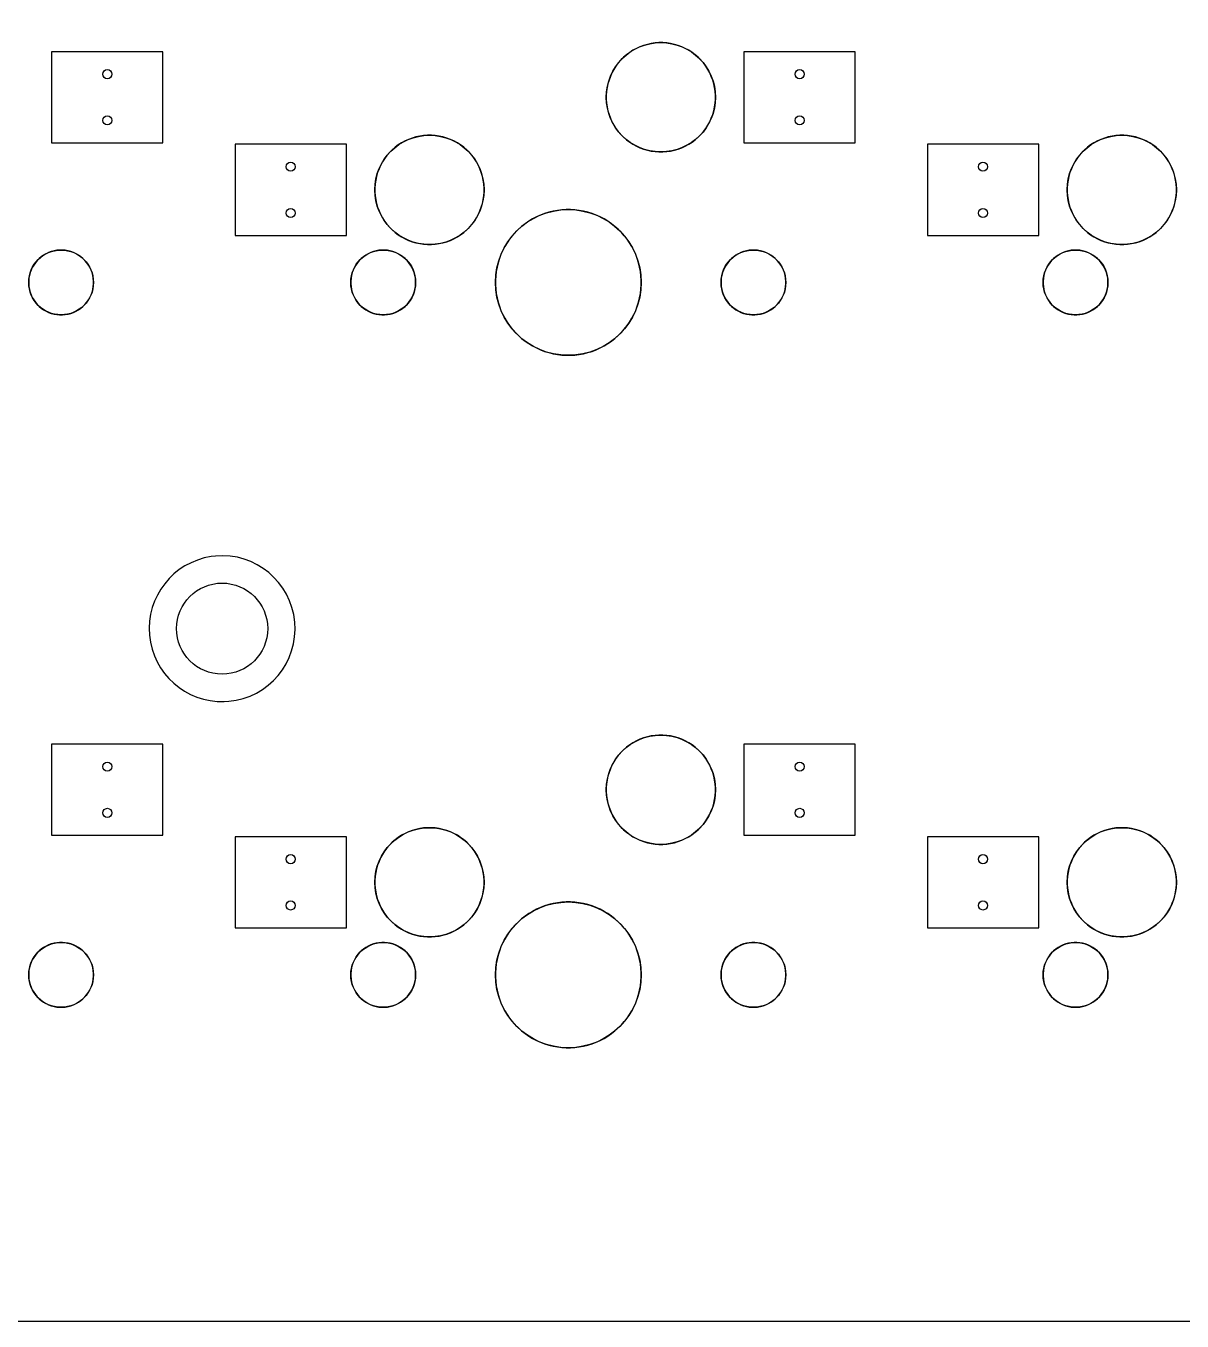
# Model space of a CAD drawing. Header units: millimetres. Extents: x 10 to 238, y 10 to 86.
# Drawn here: x 175.11 to 206.84, y 9.5 to 45.04 of the extents above; entities that cross this region are included whole.
import ezdxf

# ---------------------------------------------------------------- set-up
doc = ezdxf.new("R2010")
doc.units = ezdxf.units.MM

msp = doc.modelspace()

# ---------------------------------------------------------------- linework, layer by layer
at = {"layer": '16_copper'}
for points in [[(178.873, 44.33), (175.815, 44.33), (175.815, 41.83), (178.873, 41.83)], [(197.873, 44.33), (194.815, 44.33), (194.815, 41.83), (197.873, 41.83)], [(183.915, 41.79), (180.857, 41.79), (180.857, 39.29), (183.915, 39.29)], [(202.915, 41.79), (199.857, 41.79), (199.857, 39.29), (202.915, 39.29)], [(178.873, 25.33), (175.815, 25.33), (175.815, 22.83), (178.873, 22.83)], [(197.873, 25.33), (194.815, 25.33), (194.815, 22.83), (197.873, 22.83)], [(183.915, 22.79), (180.857, 22.79), (180.857, 20.29), (183.915, 20.29)], [(202.915, 22.79), (199.857, 22.79), (199.857, 20.29), (202.915, 20.29)]]:
    msp.add_lwpolyline(points, close=True, dxfattribs=at)
msp.add_lwpolyline([(180.681, 26.507, 1), (180.319, 30.493), (180.199, 30.478, 0.941339), (180.56, 26.5)], format="xyb", close=True, dxfattribs=at)
at = {"layer": '1_copper'}
msp.add_lwpolyline([(180.681, 26.507, 1), (180.319, 30.493), (180.199, 30.478, 0.941339), (180.56, 26.5)], format="xyb", close=True, dxfattribs=at)
at = {"layer": 'drills_NPTH'}
for centre, radius in [((192.54, 43.08), 1.499), ((186.19, 40.54), 1.499), ((205.19, 40.54), 1.499), ((190, 38), 2), ((176.08, 38), 0.889), ((184.92, 38), 0.889), ((195.08, 38), 0.889), ((203.92, 38), 0.889), ((192.54, 24.08), 1.499), ((186.19, 21.54), 1.499), ((205.19, 21.54), 1.499), ((190, 19), 2), ((176.08, 19), 0.889), ((184.92, 19), 0.889), ((195.08, 19), 0.889), ((203.92, 19), 0.889)]:
    msp.add_circle(centre, radius, dxfattribs=at)
at = {"layer": 'drills_PTH'}
for centre in [(177.35, 43.715), (196.35, 43.715), (177.35, 42.445), (196.35, 42.445), (182.38, 41.175), (201.38, 41.175), (182.38, 39.905), (201.38, 39.905), (177.35, 24.715), (196.35, 24.715), (177.35, 23.445), (196.35, 23.445), (182.38, 22.175), (201.38, 22.175), (182.38, 20.905), (201.38, 20.905)]:
    msp.add_circle(centre, 0.125, dxfattribs=at)
at = {"layer": 'drills_via_1_16'}
msp.add_circle((180.5, 28.5), 1.25, dxfattribs=at)
at = {"layer": 'holes'}
for points in [[(191.041, 43.026), (191.049, 42.92), (191.064, 42.814), (191.087, 42.709), (191.117, 42.606), (191.155, 42.506), (191.199, 42.409), (191.25, 42.315), (191.308, 42.225), (191.372, 42.139), (191.442, 42.058), (191.518, 41.982), (191.599, 41.912), (191.685, 41.848), (191.775, 41.79), (191.869, 41.739), (191.966, 41.695), (192.066, 41.657), (192.169, 41.627), (192.274, 41.604), (192.38, 41.589), (192.486, 41.581), (192.594, 41.581), (192.7, 41.589), (192.806, 41.604), (192.911, 41.627), (193.014, 41.657), (193.114, 41.695), (193.211, 41.739), (193.305, 41.79), (193.395, 41.848), (193.481, 41.912), (193.562, 41.982), (193.638, 42.058), (193.708, 42.139), (193.772, 42.225), (193.83, 42.315), (193.881, 42.409), (193.925, 42.506), (193.963, 42.606), (193.993, 42.709), (194.016, 42.814), (194.031, 42.92), (194.039, 43.026), (194.039, 43.134), (194.031, 43.24), (194.016, 43.346), (193.993, 43.451), (193.963, 43.554), (193.925, 43.654), (193.881, 43.751), (193.83, 43.845), (193.772, 43.935), (193.708, 44.021), (193.638, 44.102), (193.562, 44.178), (193.481, 44.248), (193.395, 44.312), (193.305, 44.37), (193.211, 44.421), (193.114, 44.465), (193.014, 44.503), (192.911, 44.533), (192.806, 44.556), (192.7, 44.571), (192.594, 44.579), (192.486, 44.579), (192.38, 44.571), (192.274, 44.556), (192.169, 44.533), (192.066, 44.503), (191.966, 44.465), (191.869, 44.421), (191.775, 44.37), (191.685, 44.312), (191.599, 44.248), (191.518, 44.178), (191.442, 44.102), (191.372, 44.021), (191.308, 43.935), (191.25, 43.845), (191.199, 43.751), (191.155, 43.654), (191.117, 43.554), (191.087, 43.451), (191.064, 43.346), (191.049, 43.24), (191.041, 43.134), (191.041, 43.026)], [(184.691, 40.486), (184.699, 40.38), (184.714, 40.274), (184.737, 40.169), (184.767, 40.066), (184.805, 39.966), (184.849, 39.869), (184.9, 39.775), (184.958, 39.685), (185.022, 39.599), (185.092, 39.518), (185.168, 39.442), (185.249, 39.372), (185.335, 39.308), (185.425, 39.25), (185.519, 39.199), (185.616, 39.155), (185.716, 39.117), (185.819, 39.087), (185.924, 39.064), (186.03, 39.049), (186.136, 39.041), (186.244, 39.041), (186.35, 39.049), (186.456, 39.064), (186.561, 39.087), (186.664, 39.117), (186.764, 39.155), (186.861, 39.199), (186.955, 39.25), (187.045, 39.308), (187.131, 39.372), (187.212, 39.442), (187.288, 39.518), (187.358, 39.599), (187.422, 39.685), (187.48, 39.775), (187.531, 39.869), (187.575, 39.966), (187.613, 40.066), (187.643, 40.169), (187.666, 40.274), (187.681, 40.38), (187.689, 40.486), (187.689, 40.594), (187.681, 40.7), (187.666, 40.806), (187.643, 40.911), (187.613, 41.014), (187.575, 41.114), (187.531, 41.211), (187.48, 41.305), (187.422, 41.395), (187.358, 41.481), (187.288, 41.562), (187.212, 41.638), (187.131, 41.708), (187.045, 41.772), (186.955, 41.83), (186.861, 41.881), (186.764, 41.925), (186.664, 41.963), (186.561, 41.993), (186.456, 42.016), (186.35, 42.031), (186.244, 42.039), (186.136, 42.039), (186.03, 42.031), (185.924, 42.016), (185.819, 41.993), (185.716, 41.963), (185.616, 41.925), (185.519, 41.881), (185.425, 41.83), (185.335, 41.772), (185.249, 41.708), (185.168, 41.638), (185.092, 41.562), (185.022, 41.481), (184.958, 41.395), (184.9, 41.305), (184.849, 41.211), (184.805, 41.114), (184.767, 41.014), (184.737, 40.911), (184.714, 40.806), (184.699, 40.7), (184.691, 40.594), (184.691, 40.486)], [(203.691, 40.486), (203.699, 40.38), (203.714, 40.274), (203.737, 40.169), (203.767, 40.066), (203.805, 39.966), (203.849, 39.869), (203.9, 39.775), (203.958, 39.685), (204.022, 39.599), (204.092, 39.518), (204.168, 39.442), (204.249, 39.372), (204.335, 39.308), (204.425, 39.25), (204.519, 39.199), (204.616, 39.155), (204.716, 39.117), (204.819, 39.087), (204.924, 39.064), (205.03, 39.049), (205.136, 39.041), (205.244, 39.041), (205.35, 39.049), (205.456, 39.064), (205.561, 39.087), (205.664, 39.117), (205.764, 39.155), (205.861, 39.199), (205.955, 39.25), (206.045, 39.308), (206.131, 39.372), (206.212, 39.442), (206.288, 39.518), (206.358, 39.599), (206.422, 39.685), (206.48, 39.775), (206.531, 39.869), (206.575, 39.966), (206.613, 40.066), (206.643, 40.169), (206.666, 40.274), (206.681, 40.38), (206.689, 40.486), (206.689, 40.594), (206.681, 40.7), (206.666, 40.806), (206.643, 40.911), (206.613, 41.014), (206.575, 41.114), (206.531, 41.211), (206.48, 41.305), (206.422, 41.395), (206.358, 41.481), (206.288, 41.562), (206.212, 41.638), (206.131, 41.708), (206.045, 41.772), (205.955, 41.83), (205.861, 41.881), (205.764, 41.925), (205.664, 41.963), (205.561, 41.993), (205.456, 42.016), (205.35, 42.031), (205.244, 42.039), (205.136, 42.039), (205.03, 42.031), (204.924, 42.016), (204.819, 41.993), (204.716, 41.963), (204.616, 41.925), (204.519, 41.881), (204.425, 41.83), (204.335, 41.772), (204.249, 41.708), (204.168, 41.638), (204.092, 41.562), (204.022, 41.481), (203.958, 41.395), (203.9, 41.305), (203.849, 41.211), (203.805, 41.114), (203.767, 41.014), (203.737, 40.911), (203.714, 40.806), (203.699, 40.7), (203.691, 40.594), (203.691, 40.486)], [(188, 37.94), (188.007, 37.819), (188.022, 37.699), (188.044, 37.58), (188.073, 37.463), (188.109, 37.347), (188.151, 37.234), (188.201, 37.124), (188.257, 37.017), (188.32, 36.914), (188.388, 36.814), (188.463, 36.719), (188.543, 36.629), (188.629, 36.543), (188.719, 36.463), (188.814, 36.388), (188.914, 36.32), (189.017, 36.257), (189.124, 36.201), (189.234, 36.151), (189.347, 36.109), (189.463, 36.073), (189.58, 36.044), (189.699, 36.022), (189.819, 36.007), (189.94, 36), (190.06, 36), (190.181, 36.007), (190.301, 36.022), (190.42, 36.044), (190.537, 36.073), (190.653, 36.109), (190.766, 36.151), (190.876, 36.201), (190.983, 36.257), (191.086, 36.32), (191.186, 36.388), (191.281, 36.463), (191.371, 36.543), (191.457, 36.629), (191.537, 36.719), (191.612, 36.814), (191.68, 36.914), (191.743, 37.017), (191.799, 37.124), (191.849, 37.234), (191.891, 37.347), (191.927, 37.463), (191.956, 37.58), (191.978, 37.699), (191.993, 37.819), (192, 37.94), (192, 38.06), (191.993, 38.181), (191.978, 38.301), (191.956, 38.42), (191.927, 38.537), (191.891, 38.653), (191.849, 38.766), (191.799, 38.876), (191.743, 38.983), (191.68, 39.086), (191.612, 39.186), (191.537, 39.281), (191.457, 39.371), (191.371, 39.457), (191.281, 39.537), (191.186, 39.612), (191.086, 39.68), (190.983, 39.743), (190.876, 39.799), (190.766, 39.849), (190.653, 39.891), (190.537, 39.927), (190.42, 39.956), (190.301, 39.978), (190.181, 39.993), (190.06, 40), (189.94, 40), (189.819, 39.993), (189.699, 39.978), (189.58, 39.956), (189.463, 39.927), (189.347, 39.891), (189.234, 39.849), (189.124, 39.799), (189.017, 39.743), (188.914, 39.68), (188.814, 39.612), (188.719, 39.537), (188.629, 39.457), (188.543, 39.371), (188.463, 39.281), (188.388, 39.186), (188.32, 39.086), (188.257, 38.983), (188.201, 38.876), (188.151, 38.766), (188.109, 38.653), (188.073, 38.537), (188.044, 38.42), (188.022, 38.301), (188.007, 38.181), (188, 38.06), (188, 37.94)], [(175.191, 37.961), (175.198, 37.884), (175.211, 37.807), (175.231, 37.732), (175.258, 37.659), (175.291, 37.589), (175.33, 37.522), (175.374, 37.458), (175.424, 37.399), (175.479, 37.344), (175.538, 37.294), (175.602, 37.25), (175.669, 37.211), (175.739, 37.178), (175.812, 37.151), (175.887, 37.131), (175.964, 37.118), (176.041, 37.111), (176.119, 37.111), (176.196, 37.118), (176.273, 37.131), (176.348, 37.151), (176.421, 37.178), (176.491, 37.211), (176.558, 37.25), (176.622, 37.294), (176.681, 37.344), (176.736, 37.399), (176.786, 37.458), (176.83, 37.522), (176.869, 37.589), (176.902, 37.659), (176.929, 37.732), (176.949, 37.807), (176.962, 37.884), (176.969, 37.961), (176.969, 38.039), (176.962, 38.116), (176.949, 38.193), (176.929, 38.268), (176.902, 38.341), (176.869, 38.411), (176.83, 38.478), (176.786, 38.542), (176.736, 38.601), (176.681, 38.656), (176.622, 38.706), (176.558, 38.75), (176.491, 38.789), (176.421, 38.822), (176.348, 38.849), (176.273, 38.869), (176.196, 38.882), (176.119, 38.889), (176.041, 38.889), (175.964, 38.882), (175.887, 38.869), (175.812, 38.849), (175.739, 38.822), (175.669, 38.789), (175.602, 38.75), (175.538, 38.706), (175.479, 38.656), (175.424, 38.601), (175.374, 38.542), (175.33, 38.478), (175.291, 38.411), (175.258, 38.341), (175.231, 38.268), (175.211, 38.193), (175.198, 38.116), (175.191, 38.039), (175.191, 37.961)], [(184.031, 37.961), (184.038, 37.884), (184.051, 37.807), (184.071, 37.732), (184.098, 37.659), (184.131, 37.589), (184.17, 37.522), (184.214, 37.458), (184.264, 37.399), (184.319, 37.344), (184.378, 37.294), (184.442, 37.25), (184.509, 37.211), (184.579, 37.178), (184.652, 37.151), (184.727, 37.131), (184.804, 37.118), (184.881, 37.111), (184.959, 37.111), (185.036, 37.118), (185.113, 37.131), (185.188, 37.151), (185.261, 37.178), (185.331, 37.211), (185.398, 37.25), (185.462, 37.294), (185.521, 37.344), (185.576, 37.399), (185.626, 37.458), (185.67, 37.522), (185.709, 37.589), (185.742, 37.659), (185.769, 37.732), (185.789, 37.807), (185.802, 37.884), (185.809, 37.961), (185.809, 38.039), (185.802, 38.116), (185.789, 38.193), (185.769, 38.268), (185.742, 38.341), (185.709, 38.411), (185.67, 38.478), (185.626, 38.542), (185.576, 38.601), (185.521, 38.656), (185.462, 38.706), (185.398, 38.75), (185.331, 38.789), (185.261, 38.822), (185.188, 38.849), (185.113, 38.869), (185.036, 38.882), (184.959, 38.889), (184.881, 38.889), (184.804, 38.882), (184.727, 38.869), (184.652, 38.849), (184.579, 38.822), (184.509, 38.789), (184.442, 38.75), (184.378, 38.706), (184.319, 38.656), (184.264, 38.601), (184.214, 38.542), (184.17, 38.478), (184.131, 38.411), (184.098, 38.341), (184.071, 38.268), (184.051, 38.193), (184.038, 38.116), (184.031, 38.039), (184.031, 37.961)], [(194.191, 37.961), (194.198, 37.884), (194.211, 37.807), (194.231, 37.732), (194.258, 37.659), (194.291, 37.589), (194.33, 37.522), (194.374, 37.458), (194.424, 37.399), (194.479, 37.344), (194.538, 37.294), (194.602, 37.25), (194.669, 37.211), (194.739, 37.178), (194.812, 37.151), (194.887, 37.131), (194.964, 37.118), (195.041, 37.111), (195.119, 37.111), (195.196, 37.118), (195.273, 37.131), (195.348, 37.151), (195.421, 37.178), (195.491, 37.211), (195.558, 37.25), (195.622, 37.294), (195.681, 37.344), (195.736, 37.399), (195.786, 37.458), (195.83, 37.522), (195.869, 37.589), (195.902, 37.659), (195.929, 37.732), (195.949, 37.807), (195.962, 37.884), (195.969, 37.961), (195.969, 38.039), (195.962, 38.116), (195.949, 38.193), (195.929, 38.268), (195.902, 38.341), (195.869, 38.411), (195.83, 38.478), (195.786, 38.542), (195.736, 38.601), (195.681, 38.656), (195.622, 38.706), (195.558, 38.75), (195.491, 38.789), (195.421, 38.822), (195.348, 38.849), (195.273, 38.869), (195.196, 38.882), (195.119, 38.889), (195.041, 38.889), (194.964, 38.882), (194.887, 38.869), (194.812, 38.849), (194.739, 38.822), (194.669, 38.789), (194.602, 38.75), (194.538, 38.706), (194.479, 38.656), (194.424, 38.601), (194.374, 38.542), (194.33, 38.478), (194.291, 38.411), (194.258, 38.341), (194.231, 38.268), (194.211, 38.193), (194.198, 38.116), (194.191, 38.039), (194.191, 37.961)], [(203.031, 37.961), (203.038, 37.884), (203.051, 37.807), (203.071, 37.732), (203.098, 37.659), (203.131, 37.589), (203.17, 37.522), (203.214, 37.458), (203.264, 37.399), (203.319, 37.344), (203.378, 37.294), (203.442, 37.25), (203.509, 37.211), (203.579, 37.178), (203.652, 37.151), (203.727, 37.131), (203.804, 37.118), (203.881, 37.111), (203.959, 37.111), (204.036, 37.118), (204.113, 37.131), (204.188, 37.151), (204.261, 37.178), (204.331, 37.211), (204.398, 37.25), (204.462, 37.294), (204.521, 37.344), (204.576, 37.399), (204.626, 37.458), (204.67, 37.522), (204.709, 37.589), (204.742, 37.659), (204.769, 37.732), (204.789, 37.807), (204.802, 37.884), (204.809, 37.961), (204.809, 38.039), (204.802, 38.116), (204.789, 38.193), (204.769, 38.268), (204.742, 38.341), (204.709, 38.411), (204.67, 38.478), (204.626, 38.542), (204.576, 38.601), (204.521, 38.656), (204.462, 38.706), (204.398, 38.75), (204.331, 38.789), (204.261, 38.822), (204.188, 38.849), (204.113, 38.869), (204.036, 38.882), (203.959, 38.889), (203.881, 38.889), (203.804, 38.882), (203.727, 38.869), (203.652, 38.849), (203.579, 38.822), (203.509, 38.789), (203.442, 38.75), (203.378, 38.706), (203.319, 38.656), (203.264, 38.601), (203.214, 38.542), (203.17, 38.478), (203.131, 38.411), (203.098, 38.341), (203.071, 38.268), (203.051, 38.193), (203.038, 38.116), (203.031, 38.039), (203.031, 37.961)], [(191.041, 24.026), (191.049, 23.92), (191.064, 23.814), (191.087, 23.709), (191.117, 23.606), (191.155, 23.506), (191.199, 23.409), (191.25, 23.315), (191.308, 23.225), (191.372, 23.139), (191.442, 23.058), (191.518, 22.982), (191.599, 22.912), (191.685, 22.848), (191.775, 22.79), (191.869, 22.739), (191.966, 22.695), (192.066, 22.657), (192.169, 22.627), (192.274, 22.604), (192.38, 22.589), (192.486, 22.581), (192.594, 22.581), (192.7, 22.589), (192.806, 22.604), (192.911, 22.627), (193.014, 22.657), (193.114, 22.695), (193.211, 22.739), (193.305, 22.79), (193.395, 22.848), (193.481, 22.912), (193.562, 22.982), (193.638, 23.058), (193.708, 23.139), (193.772, 23.225), (193.83, 23.315), (193.881, 23.409), (193.925, 23.506), (193.963, 23.606), (193.993, 23.709), (194.016, 23.814), (194.031, 23.92), (194.039, 24.026), (194.039, 24.134), (194.031, 24.24), (194.016, 24.346), (193.993, 24.451), (193.963, 24.554), (193.925, 24.654), (193.881, 24.751), (193.83, 24.845), (193.772, 24.935), (193.708, 25.021), (193.638, 25.102), (193.562, 25.178), (193.481, 25.248), (193.395, 25.312), (193.305, 25.37), (193.211, 25.421), (193.114, 25.465), (193.014, 25.503), (192.911, 25.533), (192.806, 25.556), (192.7, 25.571), (192.594, 25.579), (192.486, 25.579), (192.38, 25.571), (192.274, 25.556), (192.169, 25.533), (192.066, 25.503), (191.966, 25.465), (191.869, 25.421), (191.775, 25.37), (191.685, 25.312), (191.599, 25.248), (191.518, 25.178), (191.442, 25.102), (191.372, 25.021), (191.308, 24.935), (191.25, 24.845), (191.199, 24.751), (191.155, 24.654), (191.117, 24.554), (191.087, 24.451), (191.064, 24.346), (191.049, 24.24), (191.041, 24.134), (191.041, 24.026)], [(184.691, 21.486), (184.699, 21.38), (184.714, 21.274), (184.737, 21.169), (184.767, 21.066), (184.805, 20.966), (184.849, 20.869), (184.9, 20.775), (184.958, 20.685), (185.022, 20.599), (185.092, 20.518), (185.168, 20.442), (185.249, 20.372), (185.335, 20.308), (185.425, 20.25), (185.519, 20.199), (185.616, 20.155), (185.716, 20.117), (185.819, 20.087), (185.924, 20.064), (186.03, 20.049), (186.136, 20.041), (186.244, 20.041), (186.35, 20.049), (186.456, 20.064), (186.561, 20.087), (186.664, 20.117), (186.764, 20.155), (186.861, 20.199), (186.955, 20.25), (187.045, 20.308), (187.131, 20.372), (187.212, 20.442), (187.288, 20.518), (187.358, 20.599), (187.422, 20.685), (187.48, 20.775), (187.531, 20.869), (187.575, 20.966), (187.613, 21.066), (187.643, 21.169), (187.666, 21.274), (187.681, 21.38), (187.689, 21.486), (187.689, 21.594), (187.681, 21.7), (187.666, 21.806), (187.643, 21.911), (187.613, 22.014), (187.575, 22.114), (187.531, 22.211), (187.48, 22.305), (187.422, 22.395), (187.358, 22.481), (187.288, 22.562), (187.212, 22.638), (187.131, 22.708), (187.045, 22.772), (186.955, 22.83), (186.861, 22.881), (186.764, 22.925), (186.664, 22.963), (186.561, 22.993), (186.456, 23.016), (186.35, 23.031), (186.244, 23.039), (186.136, 23.039), (186.03, 23.031), (185.924, 23.016), (185.819, 22.993), (185.716, 22.963), (185.616, 22.925), (185.519, 22.881), (185.425, 22.83), (185.335, 22.772), (185.249, 22.708), (185.168, 22.638), (185.092, 22.562), (185.022, 22.481), (184.958, 22.395), (184.9, 22.305), (184.849, 22.211), (184.805, 22.114), (184.767, 22.014), (184.737, 21.911), (184.714, 21.806), (184.699, 21.7), (184.691, 21.594), (184.691, 21.486)], [(203.691, 21.486), (203.699, 21.38), (203.714, 21.274), (203.737, 21.169), (203.767, 21.066), (203.805, 20.966), (203.849, 20.869), (203.9, 20.775), (203.958, 20.685), (204.022, 20.599), (204.092, 20.518), (204.168, 20.442), (204.249, 20.372), (204.335, 20.308), (204.425, 20.25), (204.519, 20.199), (204.616, 20.155), (204.716, 20.117), (204.819, 20.087), (204.924, 20.064), (205.03, 20.049), (205.136, 20.041), (205.244, 20.041), (205.35, 20.049), (205.456, 20.064), (205.561, 20.087), (205.664, 20.117), (205.764, 20.155), (205.861, 20.199), (205.955, 20.25), (206.045, 20.308), (206.131, 20.372), (206.212, 20.442), (206.288, 20.518), (206.358, 20.599), (206.422, 20.685), (206.48, 20.775), (206.531, 20.869), (206.575, 20.966), (206.613, 21.066), (206.643, 21.169), (206.666, 21.274), (206.681, 21.38), (206.689, 21.486), (206.689, 21.594), (206.681, 21.7), (206.666, 21.806), (206.643, 21.911), (206.613, 22.014), (206.575, 22.114), (206.531, 22.211), (206.48, 22.305), (206.422, 22.395), (206.358, 22.481), (206.288, 22.562), (206.212, 22.638), (206.131, 22.708), (206.045, 22.772), (205.955, 22.83), (205.861, 22.881), (205.764, 22.925), (205.664, 22.963), (205.561, 22.993), (205.456, 23.016), (205.35, 23.031), (205.244, 23.039), (205.136, 23.039), (205.03, 23.031), (204.924, 23.016), (204.819, 22.993), (204.716, 22.963), (204.616, 22.925), (204.519, 22.881), (204.425, 22.83), (204.335, 22.772), (204.249, 22.708), (204.168, 22.638), (204.092, 22.562), (204.022, 22.481), (203.958, 22.395), (203.9, 22.305), (203.849, 22.211), (203.805, 22.114), (203.767, 22.014), (203.737, 21.911), (203.714, 21.806), (203.699, 21.7), (203.691, 21.594), (203.691, 21.486)], [(188, 18.94), (188.007, 18.819), (188.022, 18.699), (188.044, 18.58), (188.073, 18.463), (188.109, 18.347), (188.151, 18.234), (188.201, 18.124), (188.257, 18.017), (188.32, 17.914), (188.388, 17.814), (188.463, 17.719), (188.543, 17.629), (188.629, 17.543), (188.719, 17.463), (188.814, 17.388), (188.914, 17.32), (189.017, 17.257), (189.124, 17.201), (189.234, 17.151), (189.347, 17.109), (189.463, 17.073), (189.58, 17.044), (189.699, 17.022), (189.819, 17.007), (189.94, 17), (190.06, 17), (190.181, 17.007), (190.301, 17.022), (190.42, 17.044), (190.537, 17.073), (190.653, 17.109), (190.766, 17.151), (190.876, 17.201), (190.983, 17.257), (191.086, 17.32), (191.186, 17.388), (191.281, 17.463), (191.371, 17.543), (191.457, 17.629), (191.537, 17.719), (191.612, 17.814), (191.68, 17.914), (191.743, 18.017), (191.799, 18.124), (191.849, 18.234), (191.891, 18.347), (191.927, 18.463), (191.956, 18.58), (191.978, 18.699), (191.993, 18.819), (192, 18.94), (192, 19.06), (191.993, 19.181), (191.978, 19.301), (191.956, 19.42), (191.927, 19.537), (191.891, 19.653), (191.849, 19.766), (191.799, 19.876), (191.743, 19.983), (191.68, 20.086), (191.612, 20.186), (191.537, 20.281), (191.457, 20.371), (191.371, 20.457), (191.281, 20.537), (191.186, 20.612), (191.086, 20.68), (190.983, 20.743), (190.876, 20.799), (190.766, 20.849), (190.653, 20.891), (190.537, 20.927), (190.42, 20.956), (190.301, 20.978), (190.181, 20.993), (190.06, 21), (189.94, 21), (189.819, 20.993), (189.699, 20.978), (189.58, 20.956), (189.463, 20.927), (189.347, 20.891), (189.234, 20.849), (189.124, 20.799), (189.017, 20.743), (188.914, 20.68), (188.814, 20.612), (188.719, 20.537), (188.629, 20.457), (188.543, 20.371), (188.463, 20.281), (188.388, 20.186), (188.32, 20.086), (188.257, 19.983), (188.201, 19.876), (188.151, 19.766), (188.109, 19.653), (188.073, 19.537), (188.044, 19.42), (188.022, 19.301), (188.007, 19.181), (188, 19.06), (188, 18.94)], [(175.191, 18.961), (175.198, 18.884), (175.211, 18.807), (175.231, 18.732), (175.258, 18.659), (175.291, 18.589), (175.33, 18.522), (175.374, 18.458), (175.424, 18.399), (175.479, 18.344), (175.538, 18.294), (175.602, 18.25), (175.669, 18.211), (175.739, 18.178), (175.812, 18.151), (175.887, 18.131), (175.964, 18.118), (176.041, 18.111), (176.119, 18.111), (176.196, 18.118), (176.273, 18.131), (176.348, 18.151), (176.421, 18.178), (176.491, 18.211), (176.558, 18.25), (176.622, 18.294), (176.681, 18.344), (176.736, 18.399), (176.786, 18.458), (176.83, 18.522), (176.869, 18.589), (176.902, 18.659), (176.929, 18.732), (176.949, 18.807), (176.962, 18.884), (176.969, 18.961), (176.969, 19.039), (176.962, 19.116), (176.949, 19.193), (176.929, 19.268), (176.902, 19.341), (176.869, 19.411), (176.83, 19.478), (176.786, 19.542), (176.736, 19.601), (176.681, 19.656), (176.622, 19.706), (176.558, 19.75), (176.491, 19.789), (176.421, 19.822), (176.348, 19.849), (176.273, 19.869), (176.196, 19.882), (176.119, 19.889), (176.041, 19.889), (175.964, 19.882), (175.887, 19.869), (175.812, 19.849), (175.739, 19.822), (175.669, 19.789), (175.602, 19.75), (175.538, 19.706), (175.479, 19.656), (175.424, 19.601), (175.374, 19.542), (175.33, 19.478), (175.291, 19.411), (175.258, 19.341), (175.231, 19.268), (175.211, 19.193), (175.198, 19.116), (175.191, 19.039), (175.191, 18.961)], [(184.031, 18.961), (184.038, 18.884), (184.051, 18.807), (184.071, 18.732), (184.098, 18.659), (184.131, 18.589), (184.17, 18.522), (184.214, 18.458), (184.264, 18.399), (184.319, 18.344), (184.378, 18.294), (184.442, 18.25), (184.509, 18.211), (184.579, 18.178), (184.652, 18.151), (184.727, 18.131), (184.804, 18.118), (184.881, 18.111), (184.959, 18.111), (185.036, 18.118), (185.113, 18.131), (185.188, 18.151), (185.261, 18.178), (185.331, 18.211), (185.398, 18.25), (185.462, 18.294), (185.521, 18.344), (185.576, 18.399), (185.626, 18.458), (185.67, 18.522), (185.709, 18.589), (185.742, 18.659), (185.769, 18.732), (185.789, 18.807), (185.802, 18.884), (185.809, 18.961), (185.809, 19.039), (185.802, 19.116), (185.789, 19.193), (185.769, 19.268), (185.742, 19.341), (185.709, 19.411), (185.67, 19.478), (185.626, 19.542), (185.576, 19.601), (185.521, 19.656), (185.462, 19.706), (185.398, 19.75), (185.331, 19.789), (185.261, 19.822), (185.188, 19.849), (185.113, 19.869), (185.036, 19.882), (184.959, 19.889), (184.881, 19.889), (184.804, 19.882), (184.727, 19.869), (184.652, 19.849), (184.579, 19.822), (184.509, 19.789), (184.442, 19.75), (184.378, 19.706), (184.319, 19.656), (184.264, 19.601), (184.214, 19.542), (184.17, 19.478), (184.131, 19.411), (184.098, 19.341), (184.071, 19.268), (184.051, 19.193), (184.038, 19.116), (184.031, 19.039), (184.031, 18.961)], [(194.191, 18.961), (194.198, 18.884), (194.211, 18.807), (194.231, 18.732), (194.258, 18.659), (194.291, 18.589), (194.33, 18.522), (194.374, 18.458), (194.424, 18.399), (194.479, 18.344), (194.538, 18.294), (194.602, 18.25), (194.669, 18.211), (194.739, 18.178), (194.812, 18.151), (194.887, 18.131), (194.964, 18.118), (195.041, 18.111), (195.119, 18.111), (195.196, 18.118), (195.273, 18.131), (195.348, 18.151), (195.421, 18.178), (195.491, 18.211), (195.558, 18.25), (195.622, 18.294), (195.681, 18.344), (195.736, 18.399), (195.786, 18.458), (195.83, 18.522), (195.869, 18.589), (195.902, 18.659), (195.929, 18.732), (195.949, 18.807), (195.962, 18.884), (195.969, 18.961), (195.969, 19.039), (195.962, 19.116), (195.949, 19.193), (195.929, 19.268), (195.902, 19.341), (195.869, 19.411), (195.83, 19.478), (195.786, 19.542), (195.736, 19.601), (195.681, 19.656), (195.622, 19.706), (195.558, 19.75), (195.491, 19.789), (195.421, 19.822), (195.348, 19.849), (195.273, 19.869), (195.196, 19.882), (195.119, 19.889), (195.041, 19.889), (194.964, 19.882), (194.887, 19.869), (194.812, 19.849), (194.739, 19.822), (194.669, 19.789), (194.602, 19.75), (194.538, 19.706), (194.479, 19.656), (194.424, 19.601), (194.374, 19.542), (194.33, 19.478), (194.291, 19.411), (194.258, 19.341), (194.231, 19.268), (194.211, 19.193), (194.198, 19.116), (194.191, 19.039), (194.191, 18.961)], [(203.031, 18.961), (203.038, 18.884), (203.051, 18.807), (203.071, 18.732), (203.098, 18.659), (203.131, 18.589), (203.17, 18.522), (203.214, 18.458), (203.264, 18.399), (203.319, 18.344), (203.378, 18.294), (203.442, 18.25), (203.509, 18.211), (203.579, 18.178), (203.652, 18.151), (203.727, 18.131), (203.804, 18.118), (203.881, 18.111), (203.959, 18.111), (204.036, 18.118), (204.113, 18.131), (204.188, 18.151), (204.261, 18.178), (204.331, 18.211), (204.398, 18.25), (204.462, 18.294), (204.521, 18.344), (204.576, 18.399), (204.626, 18.458), (204.67, 18.522), (204.709, 18.589), (204.742, 18.659), (204.769, 18.732), (204.789, 18.807), (204.802, 18.884), (204.809, 18.961), (204.809, 19.039), (204.802, 19.116), (204.789, 19.193), (204.769, 19.268), (204.742, 19.341), (204.709, 19.411), (204.67, 19.478), (204.626, 19.542), (204.576, 19.601), (204.521, 19.656), (204.462, 19.706), (204.398, 19.75), (204.331, 19.789), (204.261, 19.822), (204.188, 19.849), (204.113, 19.869), (204.036, 19.882), (203.959, 19.889), (203.881, 19.889), (203.804, 19.882), (203.727, 19.869), (203.652, 19.849), (203.579, 19.822), (203.509, 19.789), (203.442, 19.75), (203.378, 19.706), (203.319, 19.656), (203.264, 19.601), (203.214, 19.542), (203.17, 19.478), (203.131, 19.411), (203.098, 19.341), (203.071, 19.268), (203.051, 19.193), (203.038, 19.116), (203.031, 19.039), (203.031, 18.961)]]:
    msp.add_lwpolyline(points, close=True, dxfattribs=at)
at = {"layer": 'outline'}
msp.add_lwpolyline([(14.25, 9.5), (232.75, 9.5), (233.164, 9.518), (233.575, 9.572), (233.979, 9.662), (234.375, 9.786), (234.757, 9.945), (235.125, 10.136), (235.474, 10.359), (235.803, 10.611), (236.109, 10.891), (236.389, 11.197), (236.641, 11.526), (236.864, 11.875), (237.055, 12.243), (237.214, 12.625), (237.338, 13.021), (237.428, 13.425), (237.482, 13.836), (237.5, 14.25), (237.5, 80.75)], dxfattribs=at)

doc.saveas('drawing.dxf')
